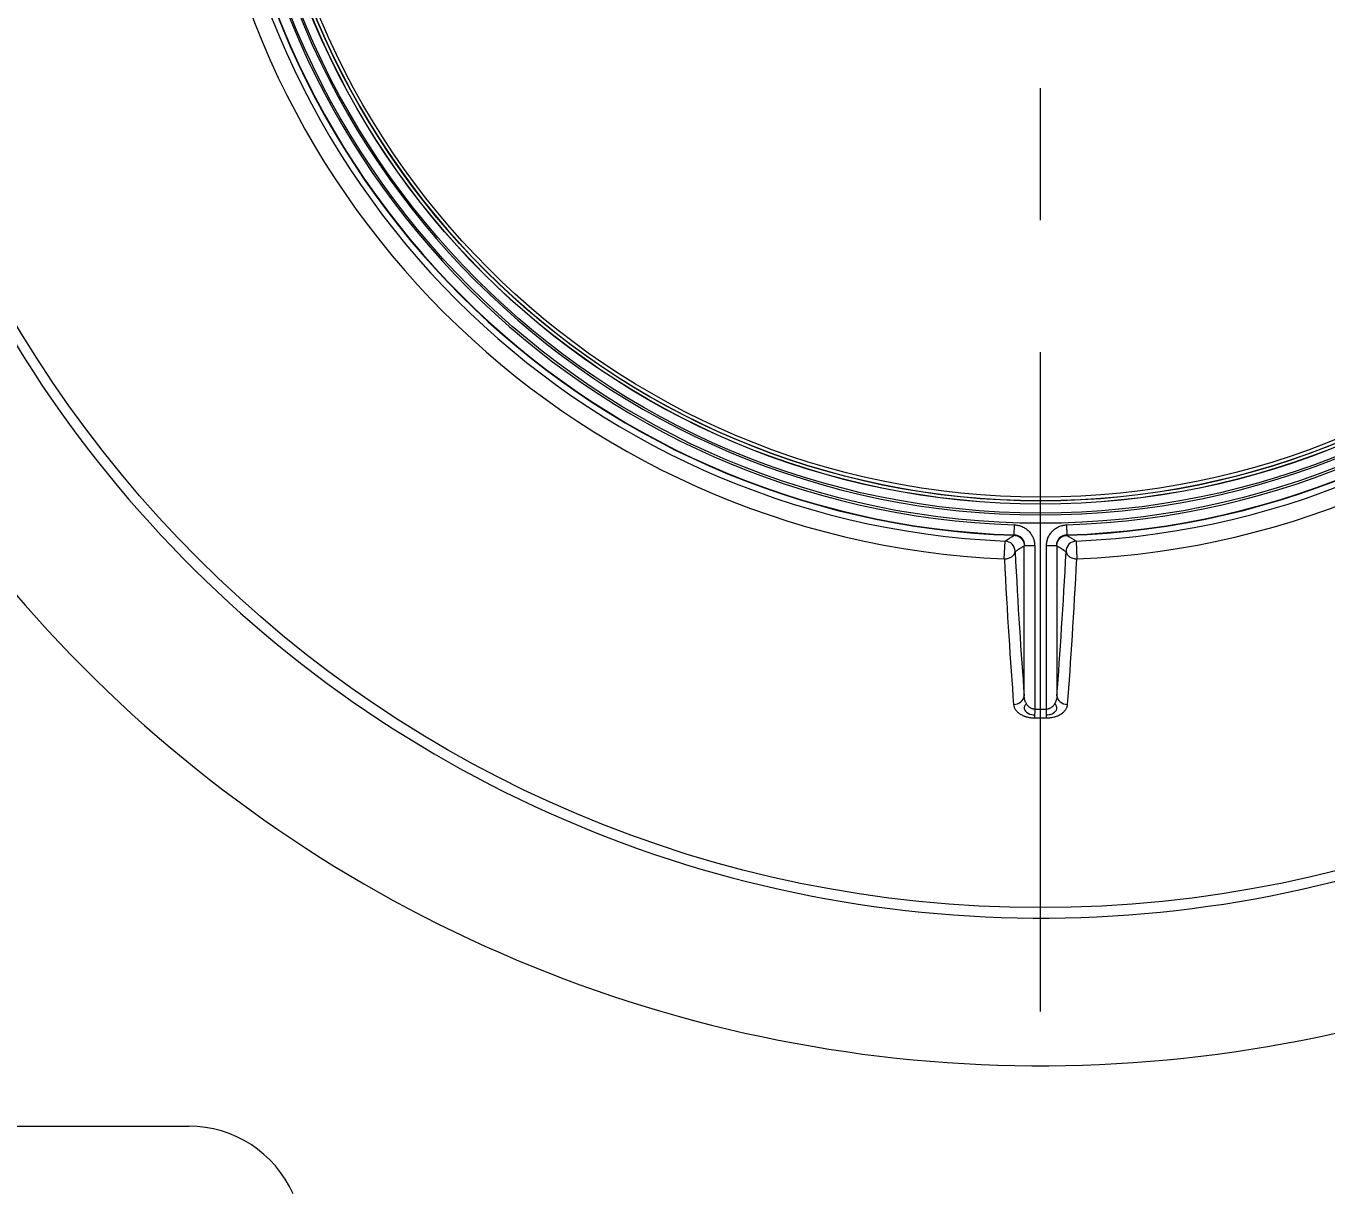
# Model space of a CAD drawing. Header units: millimetres. Extents: x 2234 to 3061, y 2092 to 2676.
# Drawn here: x 2489.8 to 2552.4, y 2404.3 to 2460.6 of the extents above; entities that cross this region are included whole.
import ezdxf

# ---------------------------------------------------------------- set-up
doc = ezdxf.new("R2010")
doc.units = ezdxf.units.MM
doc.linetypes.add('CENTER', pattern=[50.8, 31.75, -6.35, 6.35, -6.35])
for name, color, linetype, true_color in [('1', 7, 'Continuous', 0xffffff), ('20', 7, 'Continuous', 0xffffff), ('21', 7, 'Continuous', 0xffffff)]:
    doc.layers.add(name, color=color, linetype=linetype, true_color=true_color)
doc.layers.add('dim', color=82, linetype='Continuous', lineweight=9)
doc.styles.add('Capful-A', font='')
doc.styles.get('Capful-A').set_extended_font_data('Microsoft YaHei')
doc.dimstyles.new('Capful-A-2.5', dxfattribs={"dimscale": 2.5, "dimtxt": 2.5, "dimasz": 2.5, "dimexe": 1.5, "dimexo": 1, "dimgap": 1.5, "dimtad": 0, "dimdsep": 46, "dimtxsty": 'Capful-A', "dimcen": 0, "dimclrt": 2, "dimazin": 2, "dimtfac": 1, "dimtmove": 0, "dimatfit": 3, "dimfxl": 0, "dimtolj": 1, "dimtzin": 0, "dimarcsym": 0})

# ---------------------------------------------------------------- blocks, each defined once
blk = doc.blocks.new('*D44')
at = {"layer": 'Defpoints', "color": 0, "transparency": 16777216}
for p in [(2538.695, 2492.365), (2538.695, 2489.132), (2636.695, 2393.007)]:
    blk.add_point(p, dxfattribs=at)
at = {"layer": 'dim', "color": 0, "lineweight": -2, "transparency": 16777216}
blk.add_line((2538.695, 2490.382), (2538.695, 2492.365), dxfattribs=at)
at = {"layer": 'dim', "color": 2, "transparency": 16777216, "insert": (2538.695, 2498.061), "char_height": 6.25, "attachment_point": 5, "rotation": 90, "style": 'Capful-A', "bg_fill": 3, "box_fill_scale": 1.1, "bg_fill_color": 256, "bg_fill_true_color": 13158600, "bg_fill_transparency": 0}
blk.add_mtext('\\A1;98', dxfattribs=at)

msp = doc.modelspace()

# ---------------------------------------------------------------- linework, layer by layer
at = {"layer": '1', "color": 1, "linetype": 'CENTER', "lineweight": 18}
msp.add_line((2538.695, 2413.124), (2538.695, 2537.891), dxfattribs=at)
at = {"layer": '20', "color": 7, "linetype": 'Continuous', "lineweight": 18}
msp.add_line((2431.695, 2407.6), (2497.675, 2407.6), dxfattribs=at)
for centre, radius, start, end in [((2538.695, 2475.507), 65, 206.70874, 299.22418), ((2497.675, 2402.1), 5.5, 23.9619, 90)]:
    msp.add_arc(centre, radius, start, end, dxfattribs=at)
at = {"layer": '21', "color": 7, "linetype": 'Continuous', "lineweight": 18}
for p, q in [((2537.422, 2436.049), (2537.439, 2436.551)), ((2539.952, 2436.551), (2539.968, 2436.049)), ((2536.95, 2434.915), (2536.987, 2435.772)), ((2538.411, 2435.548), (2537.909, 2435.548)), ((2537.909, 2428.321), (2537.909, 2435.548)), ((2538.411, 2435.548), (2538.411, 2427.678)), ((2539.482, 2435.548), (2538.98, 2435.548)), ((2538.98, 2427.678), (2538.98, 2435.548)), ((2539.482, 2435.548), (2539.482, 2428.321)), ((2540.404, 2435.772), (2540.441, 2434.915)), ((2538.411, 2427.678), (2538.408, 2427.255)), ((2538.982, 2427.255), (2538.98, 2427.678))]:
    msp.add_line(p, q, dxfattribs=at)
for radius in [57.383, 57.383, 38.88, 38.389, 37.96, 37.955, 37.954, 37.795, 37.623]:
    msp.add_circle((2538.695, 2475.507), radius, dxfattribs=at)
for radius, start, end in [(38.476, 0.00563, 0), (37.789, 180.00563, 180), (39.478, 181.84776, 268.15224), (39.461, 181.84776, 268.15224), (38.976, 181.84776, 268.15224), (38.976, 271.84776, 358.15224), (39.461, 271.84776, 358.15224), (39.478, 271.84776, 358.15224), (40.63, 182.4619, 267.5381), (39.772, 182.4619, 267.5381), (39.772, 272.4619, 357.5381), (40.63, 272.4619, 357.5381), (57.886, 200.75015, 298.68839), (65, 206.70874, 299.22418), (48.253, 269.6591, 270.3409), (48.253, 269.6591, 270.3409), (47.83, 269.6591, 270.3409)]:
    msp.add_arc((2538.695, 2475.507), radius, start, end, dxfattribs=at)
for centre, major_axis, ratio, start_param, end_param in [((2536.965, 2435.27), (0.266, -0.426), 0.998098, 1.013808, 2.539893), ((2492.313, 2475.507), (70.361, 0), 0.745658, 5.409151, 5.417366), ((2585.078, 2475.507), (70.362, 0), 0.745659, 4.007404, 4.015619), ((2540.425, 2435.27), (0.266, 0.426), 0.998098, 0.6017, 2.127785), ((2536.965, 2435.27), (0.502, 0.026), 0.706413, 4.644968, 6.209176), ((2539.073, 2475.507), (0, -57.384), 0.052336, 5.498176, 5.69069), ((2539.571, 2475.507), (0, 56.882), 0.052336, 2.356584, 2.549097), ((2537.819, 2475.507), (0, -56.882), 0.052336, 0.592496, 0.785009), ((2540.425, 2435.27), (0.502, -0.026), 0.706413, 3.215602, 4.77981), ((2538.318, 2475.507), (0, 57.384), 0.052336, 3.734088, 3.926602), ((2537.407, 2428.321), (0.501, 0.039), 0.828413, 4.625403, 6.189611), ((2539.983, 2428.321), (0.501, -0.039), 0.828413, 3.235167, 4.799375)]:
    msp.add_ellipse(centre, major_axis=major_axis, ratio=ratio, start_param=start_param, end_param=end_param, dxfattribs=at)
for points in [[(2536.987, 2435.772), (2537.132, 2435.864), (2537.277, 2435.956), (2537.422, 2436.049)], [(2539.968, 2436.049), (2540.113, 2435.956), (2540.258, 2435.864), (2540.404, 2435.772)]]:
    msp.add_open_spline(points, degree=3, dxfattribs=at)
for points, knots in [([(2537.422, 2436.049), (2537.455, 2436.048), (2537.487, 2436.044), (2537.533, 2436.034), (2537.549, 2436.03), (2537.579, 2436.019), (2537.595, 2436.014), (2537.639, 2435.994), (2537.667, 2435.979), (2537.707, 2435.951), (2537.719, 2435.941), (2537.744, 2435.92), (2537.756, 2435.909), (2537.779, 2435.886), (2537.789, 2435.874), (2537.81, 2435.849), (2537.819, 2435.836), (2537.837, 2435.808), (2537.845, 2435.794), (2537.86, 2435.766), (2537.867, 2435.751), (2537.885, 2435.707), (2537.894, 2435.676), (2537.903, 2435.628), (2537.905, 2435.612), (2537.908, 2435.58), (2537.909, 2435.564), (2537.909, 2435.548)], [0, 0, 0, 0, 0.125, 0.125, 0.1875, 0.1875, 0.25, 0.25, 0.375, 0.375, 0.4375, 0.4375, 0.5, 0.5, 0.5625, 0.5625, 0.625, 0.625, 0.6875, 0.6875, 0.75, 0.75, 0.875, 0.875, 0.9375, 0.9375, 1, 1, 1, 1]), ([(2537.934, 2435.549), (2537.938, 2435.684), (2537.885, 2435.817), (2537.697, 2436.011), (2537.561, 2436.068), (2537.423, 2436.066)], [0, 0, 0, 0, 0.494189, 0.494189, 1, 1, 1, 1]), ([(2537.439, 2436.551), (2537.471, 2436.55), (2537.503, 2436.548), (2537.567, 2436.539), (2537.63, 2436.528), (2537.692, 2436.511), (2537.737, 2436.496), (2537.753, 2436.49), (2537.783, 2436.479), (2537.798, 2436.473), (2537.872, 2436.44), (2537.927, 2436.409), (2538.006, 2436.354), (2538.032, 2436.334), (2538.081, 2436.292), (2538.105, 2436.27), (2538.15, 2436.224), (2538.172, 2436.199), (2538.212, 2436.149), (2538.231, 2436.122), (2538.266, 2436.068), (2538.282, 2436.04), (2538.312, 2435.983), (2538.326, 2435.954), (2538.362, 2435.865), (2538.38, 2435.803), (2538.395, 2435.724), (2538.398, 2435.708), (2538.403, 2435.676), (2538.408, 2435.628), (2538.411, 2435.58), (2538.411, 2435.548)], [0, 0, 0, 0, 0.0625, 0.0625, 0.125, 0.1875, 0.1875, 0.21875, 0.21875, 0.25, 0.25, 0.375, 0.375, 0.4375, 0.4375, 0.5, 0.5, 0.5625, 0.5625, 0.625, 0.625, 0.6875, 0.6875, 0.75, 0.75, 0.875, 0.875, 0.90625, 0.90625, 0.9375, 1, 1, 1, 1]), ([(2538.98, 2435.548), (2538.98, 2435.58), (2538.981, 2435.613), (2538.988, 2435.677), (2538.997, 2435.74), (2539.012, 2435.802), (2539.026, 2435.848), (2539.031, 2435.864), (2539.041, 2435.894), (2539.047, 2435.909), (2539.077, 2435.984), (2539.107, 2436.041), (2539.159, 2436.121), (2539.178, 2436.147), (2539.208, 2436.185), (2539.218, 2436.198), (2539.24, 2436.222), (2539.251, 2436.234), (2539.285, 2436.269), (2539.308, 2436.291), (2539.357, 2436.333), (2539.383, 2436.353), (2539.436, 2436.39), (2539.463, 2436.407), (2539.52, 2436.439), (2539.548, 2436.453), (2539.636, 2436.492), (2539.697, 2436.512), (2539.776, 2436.53), (2539.792, 2436.533), (2539.823, 2436.539), (2539.871, 2436.546), (2539.92, 2436.55), (2539.952, 2436.551)], [0, 0, 0, 0, 0.0625, 0.0625, 0.125, 0.1875, 0.1875, 0.21875, 0.21875, 0.25, 0.25, 0.375, 0.375, 0.4375, 0.4375, 0.46875, 0.46875, 0.5, 0.5, 0.5625, 0.5625, 0.625, 0.625, 0.6875, 0.6875, 0.75, 0.75, 0.875, 0.875, 0.90625, 0.90625, 0.9375, 1, 1, 1, 1]), ([(2539.967, 2436.066), (2539.829, 2436.068), (2539.693, 2436.011), (2539.505, 2435.817), (2539.453, 2435.683), (2539.457, 2435.548)], [0, 0, 0, 0, 0.505274, 0.505274, 1, 1, 1, 1]), ([(2539.482, 2435.548), (2539.482, 2435.564), (2539.482, 2435.58), (2539.485, 2435.612), (2539.49, 2435.644), (2539.498, 2435.675), (2539.507, 2435.706), (2539.512, 2435.721), (2539.53, 2435.766), (2539.545, 2435.795), (2539.571, 2435.835), (2539.58, 2435.848), (2539.601, 2435.873), (2539.611, 2435.886), (2539.634, 2435.909), (2539.646, 2435.92), (2539.671, 2435.941), (2539.683, 2435.951), (2539.71, 2435.969), (2539.724, 2435.978), (2539.752, 2435.994), (2539.766, 2436.001), (2539.81, 2436.02), (2539.841, 2436.03), (2539.888, 2436.041), (2539.904, 2436.044), (2539.936, 2436.048), (2539.952, 2436.049), (2539.968, 2436.049)], [0, 0, 0, 0, 0.0625, 0.0625, 0.125, 0.1875, 0.1875, 0.25, 0.25, 0.375, 0.375, 0.4375, 0.4375, 0.5, 0.5, 0.5625, 0.5625, 0.625, 0.625, 0.6875, 0.6875, 0.75, 0.75, 0.875, 0.875, 0.9375, 0.9375, 1, 1, 1, 1]), ([(2537.396, 2427.904), (2537.399, 2427.864), (2537.407, 2427.825), (2537.424, 2427.777), (2537.427, 2427.767), (2537.435, 2427.748), (2537.439, 2427.738), (2537.453, 2427.709), (2537.464, 2427.69), (2537.499, 2427.635), (2537.527, 2427.599), (2537.578, 2427.547), (2537.596, 2427.53), (2537.636, 2427.497), (2537.656, 2427.481), (2537.723, 2427.435), (2537.772, 2427.406), (2537.853, 2427.368), (2537.881, 2427.356), (2537.925, 2427.339), (2537.94, 2427.334), (2537.97, 2427.324), (2537.986, 2427.319), (2538.063, 2427.296), (2538.129, 2427.281), (2538.231, 2427.266), (2538.266, 2427.262), (2538.337, 2427.257), (2538.372, 2427.255), (2538.408, 2427.255)], [0, 0, 0, 0, 0.125, 0.125, 0.15625, 0.15625, 0.1875, 0.1875, 0.25, 0.25, 0.375, 0.375, 0.4375, 0.4375, 0.5, 0.5, 0.625, 0.625, 0.6875, 0.6875, 0.71875, 0.71875, 0.75, 0.75, 0.875, 0.875, 0.9375, 0.9375, 1, 1, 1, 1]), ([(2538.012, 2427.944), (2538.006, 2427.939), (2538, 2427.933), (2537.959, 2427.893), (2537.934, 2427.854), (2537.893, 2427.735), (2537.91, 2427.652), (2538.031, 2427.506), (2538.139, 2427.443), (2538.321, 2427.409), (2538.365, 2427.405), (2538.409, 2427.404)], [0, 0, 0, 0, 0.027343, 0.027343, 0.200738, 0.200738, 0.547528, 0.547528, 0.894317, 0.894317, 1, 1, 1, 1]), ([(2538.411, 2427.678), (2538.389, 2427.678), (2538.368, 2427.68), (2538.336, 2427.686), (2538.325, 2427.688), (2538.305, 2427.694), (2538.295, 2427.697), (2538.266, 2427.707), (2538.247, 2427.715), (2538.22, 2427.73), (2538.211, 2427.735), (2538.194, 2427.745), (2538.186, 2427.751), (2538.161, 2427.768), (2538.146, 2427.78), (2538.118, 2427.806), (2538.104, 2427.819), (2538.079, 2427.847), (2538.068, 2427.862), (2538.045, 2427.891), (2538.035, 2427.906), (2538.016, 2427.937), (2538.007, 2427.953), (2537.99, 2427.985), (2537.983, 2428.001), (2537.962, 2428.049), (2537.95, 2428.082), (2537.931, 2428.15), (2537.924, 2428.184), (2537.913, 2428.252), (2537.91, 2428.286), (2537.909, 2428.321)], [0, 0, 0, 0, 0.0625, 0.0625, 0.09375, 0.09375, 0.125, 0.125, 0.1875, 0.1875, 0.21875, 0.21875, 0.25, 0.25, 0.3125, 0.3125, 0.375, 0.375, 0.4375, 0.4375, 0.5, 0.5, 0.5625, 0.5625, 0.625, 0.625, 0.75, 0.75, 0.875, 0.875, 1, 1, 1, 1]), ([(2539.482, 2428.321), (2539.48, 2428.286), (2539.477, 2428.252), (2539.466, 2428.184), (2539.459, 2428.15), (2539.44, 2428.083), (2539.429, 2428.05), (2539.408, 2428.001), (2539.4, 2427.985), (2539.384, 2427.953), (2539.375, 2427.937), (2539.356, 2427.906), (2539.345, 2427.891), (2539.323, 2427.862), (2539.311, 2427.847), (2539.286, 2427.82), (2539.273, 2427.806), (2539.245, 2427.781), (2539.229, 2427.768), (2539.197, 2427.745), (2539.18, 2427.735), (2539.153, 2427.721), (2539.144, 2427.716), (2539.125, 2427.708), (2539.115, 2427.704), (2539.096, 2427.697), (2539.085, 2427.694), (2539.065, 2427.688), (2539.054, 2427.686), (2539.023, 2427.68), (2539.002, 2427.678), (2538.98, 2427.678)], [0, 0, 0, 0, 0.125, 0.125, 0.25, 0.25, 0.375, 0.375, 0.4375, 0.4375, 0.5, 0.5, 0.5625, 0.5625, 0.625, 0.625, 0.6875, 0.6875, 0.75, 0.75, 0.8125, 0.8125, 0.84375, 0.84375, 0.875, 0.875, 0.90625, 0.90625, 0.9375, 0.9375, 1, 1, 1, 1]), ([(2538.981, 2427.404), (2539.025, 2427.405), (2539.069, 2427.409), (2539.179, 2427.429), (2539.242, 2427.451), (2539.4, 2427.536), (2539.46, 2427.614), (2539.494, 2427.773), (2539.468, 2427.856), (2539.392, 2427.932), (2539.385, 2427.938), (2539.378, 2427.944)], [0, 0, 0, 0, 0.104368, 0.104368, 0.277418, 0.277418, 0.623517, 0.623517, 0.969616, 0.969616, 1, 1, 1, 1]), ([(2538.982, 2427.255), (2539.018, 2427.255), (2539.054, 2427.257), (2539.124, 2427.262), (2539.159, 2427.266), (2539.262, 2427.281), (2539.327, 2427.296), (2539.405, 2427.319), (2539.42, 2427.324), (2539.451, 2427.334), (2539.466, 2427.339), (2539.51, 2427.356), (2539.538, 2427.368), (2539.618, 2427.406), (2539.667, 2427.435), (2539.734, 2427.481), (2539.755, 2427.497), (2539.794, 2427.53), (2539.812, 2427.547), (2539.863, 2427.599), (2539.892, 2427.635), (2539.927, 2427.69), (2539.937, 2427.709), (2539.951, 2427.738), (2539.955, 2427.748), (2539.963, 2427.767), (2539.967, 2427.777), (2539.984, 2427.825), (2539.992, 2427.864), (2539.995, 2427.904)], [0, 0, 0, 0, 0.0625, 0.0625, 0.125, 0.125, 0.25, 0.25, 0.28125, 0.28125, 0.3125, 0.3125, 0.375, 0.375, 0.5, 0.5, 0.5625, 0.5625, 0.625, 0.625, 0.75, 0.75, 0.8125, 0.8125, 0.84375, 0.84375, 0.875, 0.875, 1, 1, 1, 1])]:
    msp.add_open_spline(points, degree=3, knots=knots, dxfattribs=at)

# ---------------------------------------------------------------- next in the draw order: dimensions: what is measured, and where the dimension line sits
at = {"layer": 'dim'}
dim = msp.add_ordinate_dim(feature_location=(2538.695, 2489.132), offset=(0, 3.232), dtype=1, origin=(2636.695, 2393.007), dimstyle='Capful-A-2.5', override={"dimasz": 2, "dimexe": 0.49975, "dimexo": 0.49975, "dimgap": 0.49975}, dxfattribs=at)
dim.commit()
dim.dimension.update_dxf_attribs({"geometry": '*D44', "text_midpoint": (2538.695, 2498.061)})

doc.saveas('drawing.dxf')
